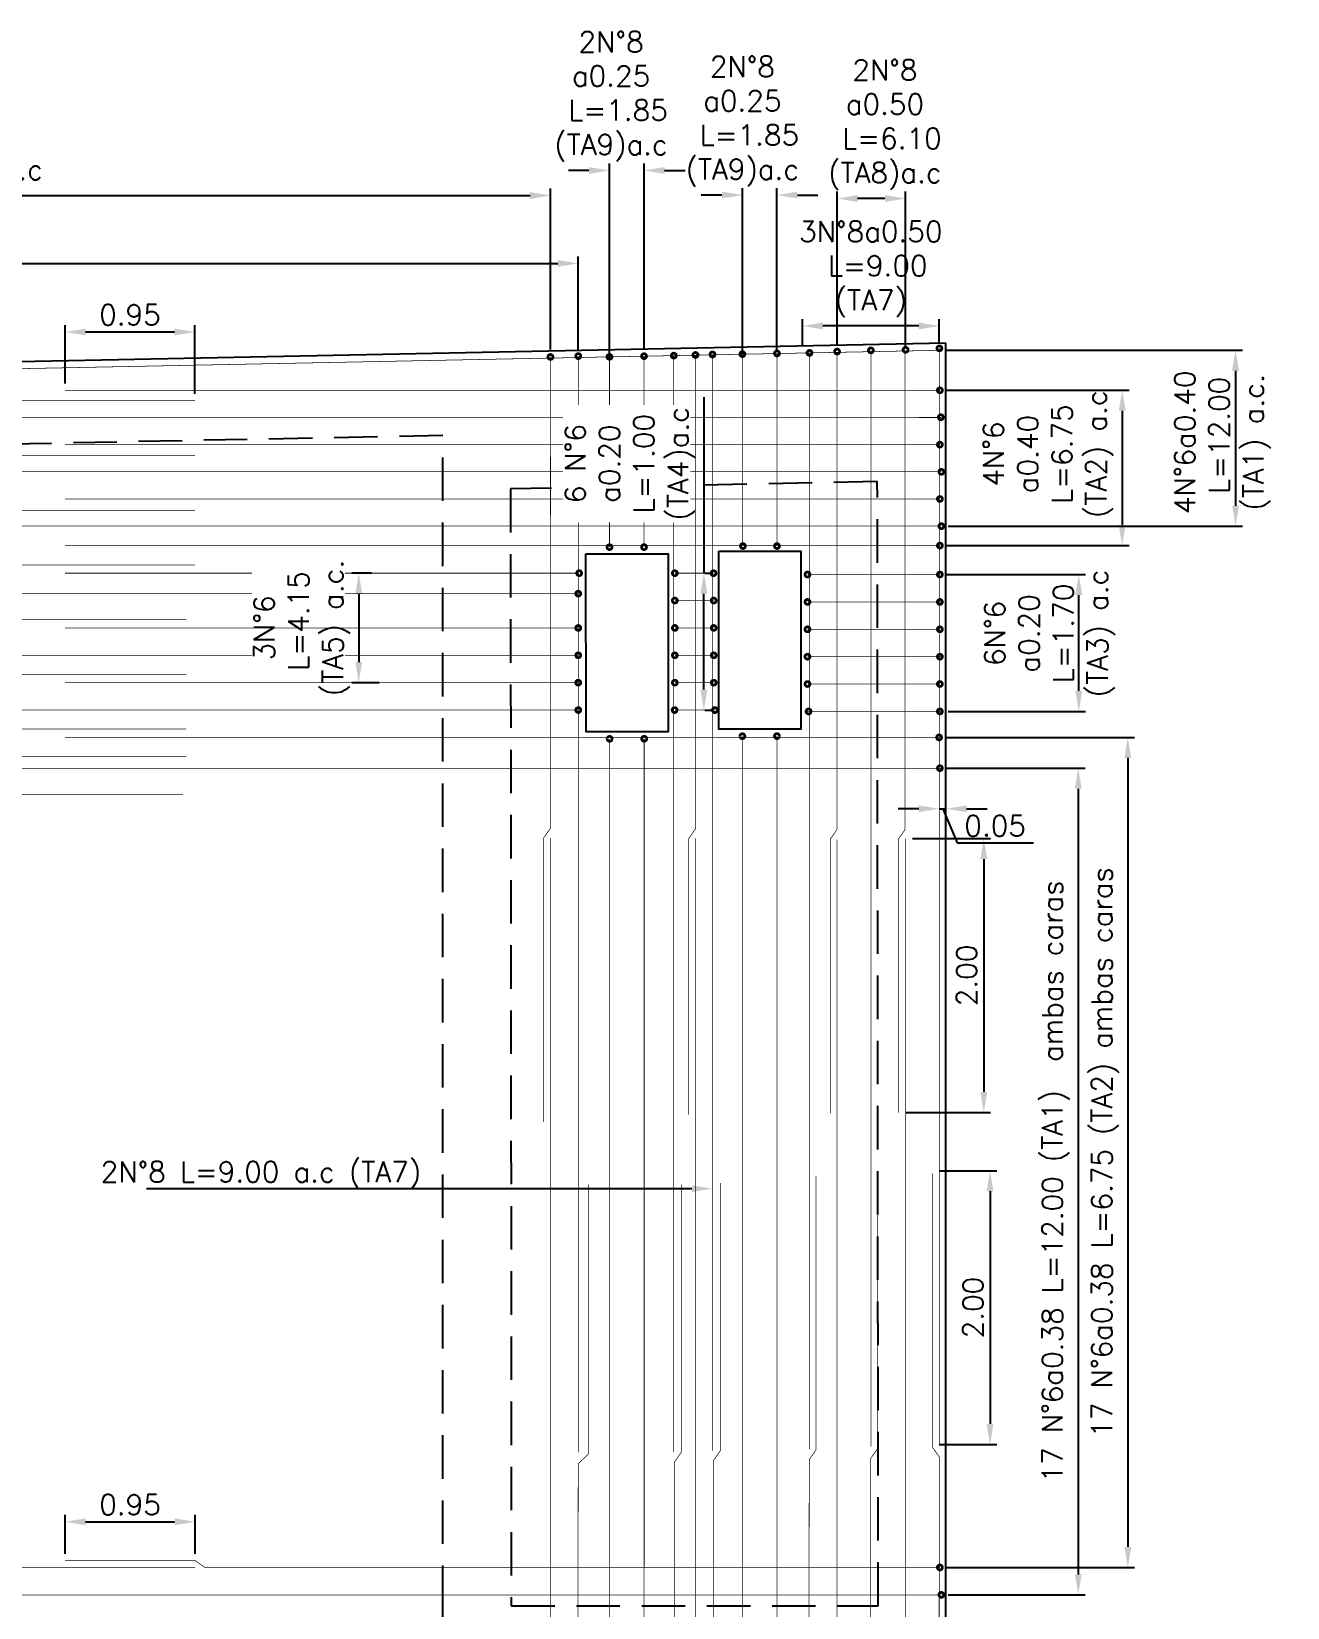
# Model space of a CAD drawing. Header units: metres. Extents: x 1080594 to 1081411, y 976871 to 977162.
# Drawn here: x 1081206.38 to 1081215.55, y 977095.89 to 977107.41 of the extents above; entities that cross this region are included whole.
import ezdxf
from ezdxf import colors
from ezdxf.entities.mleader import LeaderData, LeaderLine
from ezdxf.math import Vec2, Vec3

# ---------------------------------------------------------------- set-up
doc = ezdxf.new("R2010")
doc.units = ezdxf.units.M
doc.header["$LTSCALE"] = 25.4
doc.linetypes.add('HIDDEN', pattern=[0.375, 0.25, -0.125])
for name, color, linetype in [('CONTRAPESO', 3, 'Continuous'), ('DIMCONTRAPESO', 1, 'Continuous'), ('PROY', 9, 'HIDDEN'), ('REF', 6, 'Continuous'), ('REF V', 6, 'Continuous')]:
    doc.layers.add(name, color=color, linetype=linetype)
for name, color, linetype, lineweight in [('COTA', 1, 'Continuous', 30), ('COTACIM', 20, 'Continuous', 5), ('REF 7', 210, 'Continuous', 30)]:
    doc.layers.add(name, color=color, linetype=linetype, lineweight=lineweight)
doc.styles.add('romans', font='romans.shx')
doc.dimstyles.new('Copy 75', dxfattribs={"dimtxt": 0.15, "dimasz": 0.15, "dimexe": 0.05, "dimexo": 0.05, "dimgap": 0.05, "dimtad": 1, "dimzin": 0, "dimdsep": 46, "dimtxsty": 'romans', "dimcen": 0.002, "dimclrd": 1, "dimclre": 1, "dimclrt": 3, "dimadec": 4, "dimazin": 0, "dimtfac": 1, "dimtofl": 0, "dimtmove": 1, "dimatfit": 3, "dimfxl": 1, "dimtolj": 1, "dimtzin": 0, "dimarcsym": 1})

# ---------------------------------------------------------------- blocks, each defined once
blk = doc.blocks.new('*D663')
at = {"layer": 'COTA', "color": 1, "lineweight": -2, "transparency": 16777216}
for p, q in [((1081198.784, 977104.841), (1081198.784, 977106.258)), ((1081210.167, 977105.082), (1081210.167, 977106.258)), ((1081198.934, 977106.208), (1081210.017, 977106.208))]:
    blk.add_line(p, q, dxfattribs=at)
at = {"layer": 'COTA', "color": 1, "transparency": 16777216}
for points in [[(1081198.934, 977106.233), (1081198.934, 977106.183), (1081198.784, 977106.208)], [(1081210.017, 977106.233), (1081210.017, 977106.183), (1081210.167, 977106.208)]]:
    blk.add_solid(points, dxfattribs=at)
at = {"layer": 'Defpoints', "color": 0, "transparency": 16777216}
for p in [(1081210.167, 977106.208), (1081210.167, 977105.032), (1081198.784, 977104.791)]:
    blk.add_point(p, dxfattribs=at)
at = {"layer": 'COTA', "color": 3, "transparency": 16777216, "insert": (1081204.476, 977106.372), "char_height": 0.15, "attachment_point": 5, "style": 'romans'}
blk.add_mtext('\\A1;24 N°8 a 0.50 L=5.80-6.05 (TA8) {\\A0;a.c}', dxfattribs=at)
blk = doc.blocks.new('*D665')
at = {"layer": 'Defpoints', "color": 0, "transparency": 16777216}
for p in [(1081212.76, 977101.51), (1081212.71, 977099.509), (1081213.331, 977099.509)]:
    blk.add_point(p, dxfattribs=at)
at = {"layer": 'DIMCONTRAPESO', "color": 1, "lineweight": -2, "transparency": 16777216}
for p, q in [((1081212.81, 977101.51), (1081213.381, 977101.51)), ((1081213.331, 977101.36), (1081213.331, 977099.659)), ((1081212.76, 977099.509), (1081213.381, 977099.509))]:
    blk.add_line(p, q, dxfattribs=at)
at = {"layer": 'DIMCONTRAPESO', "color": 1, "transparency": 16777216}
for points in [[(1081213.306, 977101.36), (1081213.356, 977101.36), (1081213.331, 977101.51)], [(1081213.306, 977099.659), (1081213.356, 977099.659), (1081213.331, 977099.509)]]:
    blk.add_solid(points, dxfattribs=at)
at = {"layer": 'DIMCONTRAPESO', "color": 3, "transparency": 16777216, "insert": (1081213.206, 977100.51), "char_height": 0.15, "attachment_point": 5, "rotation": 90, "style": 'romans'}
blk.add_mtext('\\A1;2.00', dxfattribs=at)
blk = doc.blocks.new('*D667')
at = {"layer": 'Defpoints', "color": 0, "transparency": 16777216}
for p in [(1081213.006, 977101.728), (1081213.056, 977101.728), (1081213.056, 977101.728)]:
    blk.add_point(p, dxfattribs=at)
at = {"layer": 'DIMCONTRAPESO', "color": 1, "lineweight": -2, "transparency": 16777216}
for p, q in [((1081212.856, 977101.728), (1081212.706, 977101.728)), ((1081213.006, 977101.728), (1081213.056, 977101.728)), ((1081213.031, 977101.728), (1081213.136, 977101.478)), ((1081213.206, 977101.728), (1081213.356, 977101.728)), ((1081213.136, 977101.478), (1081213.693, 977101.478))]:
    blk.add_line(p, q, dxfattribs=at)
at = {"layer": 'DIMCONTRAPESO', "color": 1, "transparency": 16777216}
for points in [[(1081212.856, 977101.753), (1081212.856, 977101.703), (1081213.006, 977101.728)], [(1081213.206, 977101.753), (1081213.206, 977101.703), (1081213.056, 977101.728)]]:
    blk.add_solid(points, dxfattribs=at)
at = {"layer": 'DIMCONTRAPESO', "color": 3, "transparency": 16777216, "insert": (1081213.414, 977101.603), "char_height": 0.15, "attachment_point": 5, "style": 'romans'}
blk.add_mtext('\\A1;0.05', dxfattribs=at)
blk = doc.blocks.new('*D669')
at = {"layer": 'COTA', "color": 1, "lineweight": -2, "transparency": 16777216}
for p, q in [((1081198.532, 977104.837), (1081198.532, 977105.762)), ((1081198.682, 977105.712), (1081210.219, 977105.712)), ((1081210.369, 977105.075), (1081210.369, 977105.762))]:
    blk.add_line(p, q, dxfattribs=at)
at = {"layer": 'COTA', "color": 1, "transparency": 16777216}
for points in [[(1081198.682, 977105.737), (1081198.682, 977105.687), (1081198.532, 977105.712)], [(1081210.219, 977105.737), (1081210.219, 977105.687), (1081210.369, 977105.712)]]:
    blk.add_solid(points, dxfattribs=at)
at = {"layer": 'Defpoints', "color": 0, "transparency": 16777216}
for p in [(1081210.369, 977105.712), (1081210.369, 977105.025), (1081198.532, 977104.787)]:
    blk.add_point(p, dxfattribs=at)
at = {"layer": 'COTA', "color": 3, "transparency": 16777216, "insert": (1081204.45, 977105.876), "char_height": 0.15, "attachment_point": 5, "style": 'romans'}
blk.add_mtext('\\A1;25 N°8 a 0.50 L=9.00 (TA7) {\\A0;a.c}', dxfattribs=at)
blk = doc.blocks.new('*D672')
at = {"layer": 'COTA', "color": 1, "lineweight": -2, "transparency": 16777216}
for p, q in [((1081213.055, 977102.249), (1081214.433, 977102.249)), ((1081214.383, 977102.099), (1081214.383, 977096.335)), ((1081213.06, 977096.185), (1081214.433, 977096.185))]:
    blk.add_line(p, q, dxfattribs=at)
at = {"layer": 'COTA', "color": 1, "transparency": 16777216}
for points in [[(1081214.358, 977102.099), (1081214.408, 977102.099), (1081214.383, 977102.249)], [(1081214.358, 977096.335), (1081214.408, 977096.335), (1081214.383, 977096.185)]]:
    blk.add_solid(points, dxfattribs=at)
at = {"layer": 'Defpoints', "color": 0, "transparency": 16777216}
for p in [(1081213.005, 977102.249), (1081213.01, 977096.185), (1081214.383, 977096.185)]:
    blk.add_point(p, dxfattribs=at)
at = {"layer": 'COTA', "color": 3, "transparency": 16777216, "insert": (1081214.218, 977099.217), "char_height": 0.15, "attachment_point": 5, "rotation": 90, "style": 'romans'}
blk.add_mtext('\\A1;17 N°6a0.38 L=6.75 (TA2) ambas caras', dxfattribs=at)
blk = doc.blocks.new('*D673')
at = {"layer": 'COTA', "color": 1, "lineweight": -2, "transparency": 16777216}
for p, q in [((1081213.06, 977102.024), (1081214.071, 977102.024)), ((1081214.021, 977101.874), (1081214.021, 977096.135)), ((1081213.071, 977095.985), (1081214.071, 977095.985))]:
    blk.add_line(p, q, dxfattribs=at)
at = {"layer": 'COTA', "color": 1, "transparency": 16777216}
for points in [[(1081213.996, 977101.874), (1081214.046, 977101.874), (1081214.021, 977102.024)], [(1081213.996, 977096.135), (1081214.046, 977096.135), (1081214.021, 977095.985)]]:
    blk.add_solid(points, dxfattribs=at)
at = {"layer": 'Defpoints', "color": 0, "transparency": 16777216}
for p in [(1081213.01, 977102.024), (1081213.021, 977095.985), (1081214.021, 977095.985)]:
    blk.add_point(p, dxfattribs=at)
at = {"layer": 'COTA', "color": 3, "transparency": 16777216, "insert": (1081213.857, 977099.005), "char_height": 0.15, "attachment_point": 5, "rotation": 90, "style": 'romans'}
blk.add_mtext('\\A1;17 N°6a0.38 L=12.00 (TA1)  ambas caras', dxfattribs=at)
blk = doc.blocks.new('*D676')
at = {"layer": 'Defpoints', "color": 0, "transparency": 16777216}
for p in [(1081213.01, 977103.439), (1081214.025, 977103.439), (1081213.021, 977102.439)]:
    blk.add_point(p, dxfattribs=at)
at = {"layer": 'DIMCONTRAPESO', "color": 1, "lineweight": -2, "transparency": 16777216}
for p, q in [((1081213.06, 977103.439), (1081214.075, 977103.439)), ((1081214.025, 977102.589), (1081214.025, 977103.289)), ((1081213.071, 977102.439), (1081214.075, 977102.439))]:
    blk.add_line(p, q, dxfattribs=at)
at = {"layer": 'DIMCONTRAPESO', "color": 1, "transparency": 16777216}
for points in [[(1081214, 977103.289), (1081214.05, 977103.289), (1081214.025, 977103.439)], [(1081214, 977102.589), (1081214.05, 977102.589), (1081214.025, 977102.439)]]:
    blk.add_solid(points, dxfattribs=at)
at = {"layer": 'DIMCONTRAPESO', "color": 3, "transparency": 16777216, "insert": (1081213.812, 977103.009), "char_height": 0.15, "attachment_point": 5, "rotation": 90, "style": 'romans'}
blk.add_mtext('\\A1;6N°6\\Pa0.20\\PL=1.70\\P(TA3) a.c', dxfattribs=at)
blk = doc.blocks.new('*D679')
at = {"layer": 'COTA', "color": 1, "lineweight": -2, "transparency": 16777216}
for p, q in [((1081213.06, 977104.785), (1081214.392, 977104.785)), ((1081214.342, 977104.635), (1081214.342, 977103.801)), ((1081213.06, 977103.651), (1081214.392, 977103.651))]:
    blk.add_line(p, q, dxfattribs=at)
at = {"layer": 'COTA', "color": 1, "transparency": 16777216}
for points in [[(1081214.317, 977104.635), (1081214.367, 977104.635), (1081214.342, 977104.785)], [(1081214.317, 977103.801), (1081214.367, 977103.801), (1081214.342, 977103.651)]]:
    blk.add_solid(points, dxfattribs=at)
at = {"layer": 'Defpoints', "color": 0, "transparency": 16777216}
for p in [(1081213.01, 977104.785), (1081213.01, 977103.651), (1081214.342, 977103.651)]:
    blk.add_point(p, dxfattribs=at)
at = {"layer": 'COTA', "color": 3, "transparency": 16777216, "insert": (1081213.802, 977104.319), "char_height": 0.15, "attachment_point": 5, "rotation": 90, "style": 'romans'}
blk.add_mtext('\\A1;4N°6\\Pa0.40\\PL=6.75 \\P(TA2) a.c', dxfattribs=at)
blk = doc.blocks.new('*D680')
at = {"layer": 'COTA', "color": 1, "lineweight": -2, "transparency": 16777216}
for p, q in [((1081213.06, 977105.077), (1081215.22, 977105.077)), ((1081215.17, 977104.927), (1081215.17, 977103.942)), ((1081213.071, 977103.792), (1081215.22, 977103.792))]:
    blk.add_line(p, q, dxfattribs=at)
at = {"layer": 'COTA', "color": 1, "transparency": 16777216}
for points in [[(1081215.145, 977104.927), (1081215.195, 977104.927), (1081215.17, 977105.077)], [(1081215.145, 977103.942), (1081215.195, 977103.942), (1081215.17, 977103.792)]]:
    blk.add_solid(points, dxfattribs=at)
at = {"layer": 'Defpoints', "color": 0, "transparency": 16777216}
for p in [(1081213.01, 977105.077), (1081213.021, 977103.792), (1081215.17, 977103.792)]:
    blk.add_point(p, dxfattribs=at)
at = {"layer": 'COTA', "color": 3, "transparency": 16777216, "insert": (1081215.075, 977104.405), "char_height": 0.15, "attachment_point": 5, "rotation": 90, "style": 'romans'}
blk.add_mtext('\\A1;4N°6a0.40\\P L=12.00\\P(TA1) a.c.', dxfattribs=at)
blk = doc.blocks.new('*D628')
at = {"layer": 'Defpoints', "color": 0, "transparency": 16777216}
for p in [(1081210.85, 977106.391), (1081210.85, 977105.036), (1081210.597, 977104.979)]:
    blk.add_point(p, dxfattribs=at)
at = {"layer": 'DIMCONTRAPESO', "color": 1, "lineweight": -2, "transparency": 16777216}
for p, q in [((1081210.447, 977106.391), (1081210.297, 977106.391)), ((1081210.597, 977105.029), (1081210.597, 977106.441)), ((1081210.85, 977105.086), (1081210.85, 977106.441)), ((1081211, 977106.391), (1081211.15, 977106.391))]:
    blk.add_line(p, q, dxfattribs=at)
at = {"layer": 'DIMCONTRAPESO', "color": 1, "transparency": 16777216}
for points in [[(1081210.447, 977106.416), (1081210.447, 977106.366), (1081210.597, 977106.391)], [(1081211, 977106.416), (1081211, 977106.366), (1081210.85, 977106.391)]]:
    blk.add_solid(points, dxfattribs=at)
at = {"layer": 'DIMCONTRAPESO', "color": 3, "transparency": 16777216, "insert": (1081210.609, 977106.931), "char_height": 0.15, "attachment_point": 5, "style": 'romans'}
blk.add_mtext('\\A1;2N°8\\Pa0.25\\P L=1.85\\P(TA9){\\A0;a.c}', dxfattribs=at)
blk = doc.blocks.new('*D629')
at = {"layer": 'Defpoints', "color": 0, "transparency": 16777216}
for p in [(1081211.82, 977106.211), (1081211.568, 977104.999), (1081211.82, 977105.026)]:
    blk.add_point(p, dxfattribs=at)
at = {"layer": 'DIMCONTRAPESO', "color": 1, "lineweight": -2, "transparency": 16777216}
for p, q in [((1081211.568, 977105.049), (1081211.568, 977106.261)), ((1081211.82, 977105.076), (1081211.82, 977106.261)), ((1081211.418, 977106.211), (1081211.268, 977106.211)), ((1081211.97, 977106.211), (1081212.12, 977106.211))]:
    blk.add_line(p, q, dxfattribs=at)
at = {"layer": 'DIMCONTRAPESO', "color": 1, "transparency": 16777216}
for points in [[(1081211.418, 977106.236), (1081211.418, 977106.186), (1081211.568, 977106.211)], [(1081211.97, 977106.236), (1081211.97, 977106.186), (1081211.82, 977106.211)]]:
    blk.add_solid(points, dxfattribs=at)
at = {"layer": 'DIMCONTRAPESO', "color": 3, "transparency": 16777216, "insert": (1081211.568, 977106.75), "char_height": 0.15, "attachment_point": 5, "style": 'romans'}
blk.add_mtext('\\A1;2N°8\\Pa0.25\\P L=1.85\\P(TA9){\\A0;a.c}', dxfattribs=at)
blk = doc.blocks.new('*D634')
at = {"layer": 'Defpoints', "color": 0, "transparency": 16777216}
for p in [(1081212.259, 977106.186), (1081212.259, 977105.06), (1081212.759, 977105.04)]:
    blk.add_point(p, dxfattribs=at)
at = {"layer": 'DIMCONTRAPESO', "color": 1, "lineweight": -2, "transparency": 16777216}
for p, q in [((1081212.259, 977105.11), (1081212.259, 977106.236)), ((1081212.609, 977106.186), (1081212.409, 977106.186)), ((1081212.759, 977105.09), (1081212.759, 977106.236))]:
    blk.add_line(p, q, dxfattribs=at)
at = {"layer": 'DIMCONTRAPESO', "color": 1, "transparency": 16777216}
for points in [[(1081212.409, 977106.211), (1081212.409, 977106.161), (1081212.259, 977106.186)], [(1081212.609, 977106.211), (1081212.609, 977106.161), (1081212.759, 977106.186)]]:
    blk.add_solid(points, dxfattribs=at)
at = {"layer": 'DIMCONTRAPESO', "color": 3, "transparency": 16777216, "insert": (1081212.609, 977106.725), "char_height": 0.15, "attachment_point": 5, "style": 'romans'}
blk.add_mtext('\\A1;2N°8\\Pa0.50\\P L=6.10\\P(TA8){\\A0;a.c}', dxfattribs=at)
blk = doc.blocks.new('*D635')
at = {"layer": 'Defpoints', "color": 0, "transparency": 16777216}
for p in [(1081212.006, 977105.255), (1081212.006, 977105.06), (1081213.006, 977105.087)]:
    blk.add_point(p, dxfattribs=at)
at = {"layer": 'DIMCONTRAPESO', "color": 1, "lineweight": -2, "transparency": 16777216}
for p, q in [((1081212.006, 977105.11), (1081212.006, 977105.305)), ((1081212.856, 977105.255), (1081212.156, 977105.255)), ((1081213.006, 977105.137), (1081213.006, 977105.305))]:
    blk.add_line(p, q, dxfattribs=at)
at = {"layer": 'DIMCONTRAPESO', "color": 1, "transparency": 16777216}
for points in [[(1081212.156, 977105.28), (1081212.156, 977105.23), (1081212.006, 977105.255)], [(1081212.856, 977105.28), (1081212.856, 977105.23), (1081213.006, 977105.255)]]:
    blk.add_solid(points, dxfattribs=at)
at = {"layer": 'DIMCONTRAPESO', "color": 3, "transparency": 16777216, "insert": (1081212.506, 977105.67), "char_height": 0.15, "attachment_point": 5, "style": 'romans'}
blk.add_mtext('\\A1;3N°8a0.50\\P L=9.00\\P(TA7)', dxfattribs=at)
blk = doc.blocks.new('r1')
at = {"layer": 'REF', "ltscale": 0.1, "const_width": 0.02}
blk.add_lwpolyline([(1080888.258, 977103.75, -1), (1080888.222, 977103.75, -1)], format="xyb", close=True, dxfattribs=at)
at = {"layer": 'REF', "ltscale": 0.1, "const_width": 0.005}
blk.add_lwpolyline([(1080888.24, 977103.75), (1080888.24, 977095.741), (1080888.24, 977095.741)], dxfattribs=at)
blk = doc.blocks.new('*D691')
at = {"layer": 'COTA', "color": 1, "lineweight": -2, "transparency": 16777216}
for p, q in [((1081213.006, 977099.084), (1081213.427, 977099.084)), ((1081213.377, 977098.934), (1081213.377, 977097.234)), ((1081213.006, 977097.084), (1081213.427, 977097.084))]:
    blk.add_line(p, q, dxfattribs=at)
at = {"layer": 'COTA', "color": 1, "transparency": 16777216}
for points in [[(1081213.352, 977098.934), (1081213.402, 977098.934), (1081213.377, 977099.084)], [(1081213.352, 977097.234), (1081213.402, 977097.234), (1081213.377, 977097.084)]]:
    blk.add_solid(points, dxfattribs=at)
at = {"layer": 'Defpoints', "color": 0, "transparency": 16777216}
for p in [(1081212.956, 977099.084), (1081212.956, 977097.084), (1081213.377, 977097.084)]:
    blk.add_point(p, dxfattribs=at)
at = {"layer": 'COTA', "color": 3, "transparency": 16777216, "insert": (1081213.252, 977098.084), "char_height": 0.15, "attachment_point": 5, "rotation": 90, "style": 'romans'}
blk.add_mtext('\\A1;2.00', dxfattribs=at)
blk = doc.blocks.new('*D621')
at = {"layer": 'Defpoints', "color": 0, "transparency": 16777216}
for p in [(1081208.91, 977103.449), (1081208.766, 977102.649), (1081208.964, 977102.649)]:
    blk.add_point(p, dxfattribs=at)
at = {"layer": 'DIMCONTRAPESO', "color": 1, "lineweight": -2, "transparency": 16777216}
for p, q in [((1081208.86, 977103.449), (1081208.716, 977103.449)), ((1081208.766, 977103.299), (1081208.766, 977102.799)), ((1081208.914, 977102.649), (1081208.716, 977102.649))]:
    blk.add_line(p, q, dxfattribs=at)
at = {"layer": 'DIMCONTRAPESO', "color": 3, "transparency": 16777216, "insert": (1081208.351, 977103.049), "char_height": 0.15, "attachment_point": 5, "rotation": 90, "style": 'romans', "bg_fill": 3, "box_fill_scale": 1.1, "bg_fill_color": 256, "bg_fill_true_color": 13158600, "bg_fill_transparency": 0}
blk.add_mtext('\\A1;3N°6\\P L=4.15\\P(TA5) a.c.', dxfattribs=at)
at = {"layer": 'DIMCONTRAPESO', "color": 1, "transparency": 16777216}
for points in [[(1081208.741, 977103.299), (1081208.791, 977103.299), (1081208.766, 977103.449)], [(1081208.741, 977102.799), (1081208.791, 977102.799), (1081208.766, 977102.649)]]:
    blk.add_solid(points, dxfattribs=at)
blk = doc.blocks.new('*D693')
at = {"layer": 'COTA', "color": 1, "lineweight": -2, "transparency": 16777216}
for p, q in [((1081206.621, 977096.285), (1081206.621, 977096.569)), ((1081206.771, 977096.519), (1081207.421, 977096.519)), ((1081207.571, 977096.285), (1081207.571, 977096.569))]:
    blk.add_line(p, q, dxfattribs=at)
at = {"layer": 'COTA', "color": 1, "transparency": 16777216}
for points in [[(1081206.771, 977096.544), (1081206.771, 977096.494), (1081206.621, 977096.519)], [(1081207.421, 977096.544), (1081207.421, 977096.494), (1081207.571, 977096.519)]]:
    blk.add_solid(points, dxfattribs=at)
at = {"layer": 'Defpoints', "color": 0, "transparency": 16777216}
for p in [(1081207.571, 977096.519), (1081206.621, 977096.235), (1081207.571, 977096.235)]:
    blk.add_point(p, dxfattribs=at)
at = {"layer": 'COTA', "color": 3, "transparency": 16777216, "insert": (1081207.096, 977096.644), "char_height": 0.15, "attachment_point": 5, "style": 'romans'}
blk.add_mtext('\\A1;0.95', dxfattribs=at)
blk = doc.blocks.new('*D607')
at = {"layer": 'Defpoints', "color": 0, "transparency": 16777216}
for p in [(1081211.243, 977103.449), (1081211.287, 977103.449), (1081211.243, 977102.449)]:
    blk.add_point(p, dxfattribs=at)
at = {"layer": 'DIMCONTRAPESO', "color": 1, "lineweight": -2, "transparency": 16777216}
for p, q in [((1081211.287, 977104.735), (1081211.287, 977103.449)), ((1081211.293, 977103.449), (1081211.337, 977103.449)), ((1081211.287, 977102.599), (1081211.287, 977103.299)), ((1081211.293, 977102.449), (1081211.337, 977102.449))]:
    blk.add_line(p, q, dxfattribs=at)
at = {"layer": 'DIMCONTRAPESO', "color": 1, "transparency": 16777216}
for points in [[(1081211.262, 977103.299), (1081211.312, 977103.299), (1081211.287, 977103.449)], [(1081211.262, 977102.599), (1081211.312, 977102.599), (1081211.287, 977102.449)]]:
    blk.add_solid(points, dxfattribs=at)
at = {"layer": 'DIMCONTRAPESO', "color": 3, "transparency": 16777216, "insert": (1081210.748, 977104.249), "char_height": 0.15, "attachment_point": 5, "rotation": 90, "style": 'romans', "bg_fill": 3, "box_fill_scale": 1.1, "bg_fill_color": 256, "bg_fill_true_color": 13158600, "bg_fill_transparency": 0}
blk.add_mtext('\\A1;6 N°6\\Pa0.20\\PL=1.00\\P(TA4)a.c', dxfattribs=at)
blk = doc.blocks.new('*D683')
at = {"layer": 'COTA', "color": 1, "lineweight": -2, "transparency": 16777216}
for p, q in [((1081206.621, 977104.835), (1081206.621, 977105.261)), ((1081207.57, 977104.759), (1081207.57, 977105.261)), ((1081206.771, 977105.211), (1081207.42, 977105.211))]:
    blk.add_line(p, q, dxfattribs=at)
at = {"layer": 'COTA', "color": 1, "transparency": 16777216}
for points in [[(1081206.771, 977105.236), (1081206.771, 977105.186), (1081206.621, 977105.211)], [(1081207.42, 977105.236), (1081207.42, 977105.186), (1081207.57, 977105.211)]]:
    blk.add_solid(points, dxfattribs=at)
at = {"layer": 'Defpoints', "color": 0, "transparency": 16777216}
for p in [(1081207.57, 977105.211), (1081206.621, 977104.785), (1081207.57, 977104.709)]:
    blk.add_point(p, dxfattribs=at)
at = {"layer": 'COTA', "color": 3, "transparency": 16777216, "insert": (1081207.095, 977105.336), "char_height": 0.15, "attachment_point": 5, "style": 'romans'}
blk.add_mtext('\\A1;0.95', dxfattribs=at)

msp = doc.modelspace()

# ---------------------------------------------------------------- linework, layer by layer
at = {"layer": 'CONTRAPESO'}
for points in [[(1081213.053286, 977105.128104), (1081195.880155, 977104.784641), (1081195.880155, 977095.9053), (1081195.880155, 977095.9053), (1081195.880155, 977092.9053), (1081213.053286, 977092.904707), (1081213.053286, 977095.904707), (1081213.053286, 977095.904707)], [(1081211.395253, 977103.608774), (1081211.995048, 977103.608774), (1081211.995359, 977102.30854), (1081211.395349, 977102.308535)], [(1081210.425567, 977103.58938), (1081211.025578, 977103.589385), (1081211.025578, 977102.289144), (1081210.425783, 977102.289144)]]:
    msp.add_lwpolyline(points, close=True, dxfattribs=at)
at = {"layer": 'PROY', "color": 252, "ltscale": 0.05}
for points in [[(1081209.380102, 977095.881036), (1081209.38004, 977104.454519), (1081199.558686, 977104.258092), (1081199.560195, 977093.881036), (1081209.380142, 977093.881036), (1081209.380102, 977095.881036)], [(1081212.560102, 977095.9053), (1081212.553542, 977104.117909), (1081209.874561, 977104.064329), (1081209.880155, 977095.9053), (1081212.560102, 977095.9053), (1081212.560102, 977095.9053)]]:
    msp.add_lwpolyline(points, dxfattribs=at)
at = {"layer": 'REF', "ltscale": 0.1, "const_width": 0.02}
for points in [[(1081212.777978, 977105.0805, -1), (1081212.741978, 977105.0805, -1)], [(1081210.184209, 977105.028667, -1), (1081210.148209, 977105.028667, -1)], [(1081210.615358, 977105.029021, -1), (1081210.579358, 977105.029021, -1)], [(1081210.867706, 977105.034068, -1), (1081210.831706, 977105.034068, -1)], [(1081211.243304, 977105.042936, -1), (1081211.207304, 977105.042936, -1)], [(1081211.585998, 977105.049021, -1), (1081211.549998, 977105.049021, -1)], [(1081211.838345, 977105.054068, -1), (1081211.802345, 977105.054068, -1)], [(1081212.277978, 977105.067921, -1), (1081212.241978, 977105.067921, -1)], [(1081212.992313, 977104.784812, 1), (1081213.028313, 977104.784812, 1)], [(1081213.03556, 977104.588062, -1), (1081212.99956, 977104.588062, -1)], [(1081212.992248, 977104.387911, 1), (1081213.028248, 977104.38791, 1)], [(1081213.002912, 977104.189363, 1), (1081213.038912, 977104.189363, 1)], [(1081212.992342, 977103.991054, 1), (1081213.028342, 977103.991054, 1)], [(1081213.002911, 977103.792462, 1), (1081213.038911, 977103.792462, 1)], [(1081210.579358, 977103.639382, 1), (1081210.615358, 977103.639382, 1)], [(1081210.831706, 977103.639384, 1), (1081210.867706, 977103.639384, 1)], [(1081211.553882, 977103.646958, 1), (1081211.589882, 977103.646957, 1)], [(1081211.802453, 977103.646957, 1), (1081211.838453, 977103.646957, 1)], [(1081212.992342, 977103.650526, 1), (1081213.028342, 977103.650526, 1)], [(1081210.35758, 977103.448953, 1), (1081210.39358, 977103.448953, 1)], [(1081211.056629, 977103.448953, 1), (1081211.092629, 977103.448953, 1)], [(1081211.339237, 977103.448953, 1), (1081211.375237, 977103.448953, 1)], [(1081212.0253, 977103.438935, 1), (1081212.0613, 977103.438934, 1)], [(1081212.992313, 977103.438948, 1), (1081213.028313, 977103.438948, 1)], [(1081210.351131, 977103.299554, 1), (1081210.387131, 977103.299553, 1)], [(1081211.056629, 977103.248835, 1), (1081211.092629, 977103.248834, 1)], [(1081211.340542, 977103.248835, 1), (1081211.376542, 977103.248834, 1)], [(1081212.0253, 977103.238816, 1), (1081212.0613, 977103.238815, 1)], [(1081212.992306, 977103.238795, 1), (1081213.028306, 977103.238795, 1)], [(1081210.351131, 977103.048953, 1), (1081210.387131, 977103.048953, 1)], [(1081211.056629, 977103.048953, 1), (1081211.092629, 977103.048953, 1)], [(1081211.340542, 977103.048953, 1), (1081211.376542, 977103.048953, 1)], [(1081212.0253, 977103.038935, 1), (1081212.0613, 977103.038934, 1)], [(1081212.992342, 977103.038948, 1), (1081213.028342, 977103.038948, 1)], [(1081210.351131, 977102.848889, 1), (1081210.387131, 977102.848889, 1)], [(1081211.056629, 977102.848835, 1), (1081211.092629, 977102.848834, 1)], [(1081211.340542, 977102.848835, 1), (1081211.376542, 977102.848834, 1)], [(1081212.0253, 977102.838816, 1), (1081212.0613, 977102.838815, 1)], [(1081212.992342, 977102.838795, 1), (1081213.028342, 977102.838795, 1)], [(1081210.351098, 977102.648954, 1), (1081210.387098, 977102.648953, 1)], [(1081211.056629, 977102.648953, 1), (1081211.092629, 977102.648953, 1)], [(1081211.340542, 977102.648953, 1), (1081211.376542, 977102.648953, 1)], [(1081212.0253, 977102.638935, 1), (1081212.0613, 977102.638934, 1)], [(1081212.992342, 977102.638948, 1), (1081213.028342, 977102.638948, 1)], [(1081210.351131, 977102.448889, 1), (1081210.387131, 977102.448889, 1)], [(1081211.054946, 977102.448834, 1), (1081211.090946, 977102.448834, 1)], [(1081211.348734, 977102.448834, 1), (1081211.384734, 977102.448834, 1)], [(1081212.033492, 977102.438816, 1), (1081212.069492, 977102.438815, 1)], [(1081212.99229, 977102.438795, 1), (1081213.02829, 977102.438795, 1)], [(1081210.580328, 977102.238619, 1), (1081210.616328, 977102.238618, 1)], [(1081210.832666, 977102.239145, 1), (1081210.868666, 977102.239144, 1)], [(1081211.549998, 977102.258012, 1), (1081211.585998, 977102.258011, 1)], [(1081211.802335, 977102.258538, 1), (1081211.838335, 977102.258537, 1)], [(1081212.986793, 977102.248953, 1), (1081213.022793, 977102.248953, 1)], [(1081212.992342, 977102.024159, 1), (1081213.028342, 977102.024159, 1)], [(1081213.028219, 977096.185269, -1), (1081212.992219, 977096.185269, -1)], [(1081213.002818, 977095.985118, 1), (1081213.038818, 977095.985117, 1)]]:
    msp.add_lwpolyline(points, format="xyb", close=True, dxfattribs=at)
at = {"layer": 'REF', "ltscale": 0.1, "const_width": 0.005}
for points in [[(1081213.010342, 977105.077154), (1081201.362549, 977104.844289)], [(1081210.419131, 977105.07542), (1081210.419131, 977105.076992)], [(1081210.597358, 977103.639382), (1081210.597358, 977105.030569)], [(1081210.849706, 977105.035616), (1081210.849706, 977103.639384)], [(1081211.567998, 977103.661619), (1081211.567998, 977105.050569)], [(1081211.820345, 977105.055616), (1081211.820345, 977103.661619)], [(1081206.620768, 977104.784828), (1081207.571426, 977104.784828), (1081207.642319, 977104.784826), (1081213.010225, 977104.784812)], [(1081213.02082, 977104.586264), (1081201.370257, 977104.586492)], [(1081206.620767, 977104.387927), (1081207.571425, 977104.387927), (1081207.642318, 977104.387925), (1081213.010224, 977104.387911)], [(1081213.020819, 977104.189363), (1081201.370255, 977104.189591)], [(1081206.620766, 977103.991026), (1081207.571424, 977103.991026), (1081207.642317, 977103.991024), (1081213.010223, 977103.99101)], [(1081213.020818, 977103.792462), (1081201.370254, 977103.79269)], [(1081206.620762, 977103.650542), (1081207.57142, 977103.650542), (1081207.642313, 977103.65054), (1081213.010219, 977103.650526)], [(1081206.620762, 977103.448962), (1081207.57142, 977103.448962), (1081207.642313, 977103.44896), (1081210.37558, 977103.448953)], [(1081211.074629, 977103.448953), (1081211.357273, 977103.448952)], [(1081212.044584, 977103.43895), (1081213.010219, 977103.438948)], [(1081210.369131, 977103.299022), (1081201.426104, 977103.299022)], [(1081211.358554, 977103.248827), (1081211.074629, 977103.248834)], [(1081213.020811, 977103.238795), (1081212.044632, 977103.238815)], [(1081207.507602, 977103.109882), (1081198.532057, 977103.109882)], [(1081211.074629, 977103.048953), (1081211.358542, 977103.048953)], [(1081212.04468, 977103.03895), (1081213.010219, 977103.038948)], [(1081210.368941, 977102.848889), (1081201.426104, 977102.849022)], [(1081211.357273, 977102.848834), (1081211.074629, 977102.848834)], [(1081213.02081, 977102.838795), (1081212.044728, 977102.838815)], [(1081207.507602, 977102.710207), (1081198.50809, 977102.71034)], [(1081211.074629, 977102.648953), (1081211.358544, 977102.648952)], [(1081212.044776, 977102.63895), (1081213.010211, 977102.638948)], [(1081210.368941, 977102.448889), (1081201.426104, 977102.449022)], [(1081211.366746, 977102.448827), (1081211.074629, 977102.448834)], [(1081213.020809, 977102.438795), (1081212.044824, 977102.438815)], [(1081207.507602, 977102.309882), (1081198.528888, 977102.310015)], [(1081206.620762, 977102.248962), (1081207.57142, 977102.248962), (1081207.642313, 977102.248961), (1081213.006469, 977102.248953)], [(1081207.507602, 977102.109882), (1081198.531842, 977102.109882)], [(1081201.388795, 977102.023886), (1081202.339452, 977102.023886), (1081202.410345, 977102.024166), (1081213.01915, 977102.024159)], [(1081207.482928, 977101.832449), (1081206.645885, 977101.832465), (1081206.574992, 977101.832569), (1081195.93004, 977101.83266)], [(1081206.620763, 977096.235191), (1081207.57142, 977096.235191), (1081207.642313, 977096.185284), (1081213.010219, 977096.18527)], [(1081195.919441, 977096.185284), (1081207.570005, 977096.185284)], [(1081213.020818, 977095.985118), (1081201.370254, 977095.985345)]]:
    msp.add_lwpolyline(points, dxfattribs=at)
at = {"layer": 'REF 7', "ltscale": 0.1, "const_width": 0.005}
for points in [[(1081195.919441, 977104.708962), (1081207.570005, 977104.708962)], [(1081195.919441, 977104.308962), (1081207.570005, 977104.308962)], [(1081195.919441, 977103.908962), (1081207.570005, 977103.908962)], [(1081195.919441, 977103.508962), (1081207.570005, 977103.508962)]]:
    msp.add_lwpolyline(points, dxfattribs=at)
at = {"layer": 'REF V', "ltscale": 0.1, "const_width": 0.005}
for points in [[(1081210.117358, 977099.440503), (1081210.117358, 977101.516374), (1081210.167265, 977101.587267), (1081210.166209, 977105.030215)], [(1081211.175397, 977099.493754), (1081211.175397, 977101.509439), (1081211.225304, 977101.580332), (1081211.225304, 977105.042936)], [(1081212.210071, 977099.503354), (1081212.210071, 977101.505941), (1081212.259978, 977101.576834), (1081212.259978, 977105.049921)], [(1081212.706757, 977099.50853), (1081212.706757, 977101.50547), (1081212.756663, 977101.576363), (1081212.756663, 977105.062808)], [(1081210.597254, 977092.958511), (1081210.598328, 977102.238618), (1081210.598328, 977102.238618)], [(1081210.850666, 977102.239144), (1081210.850468, 977092.958511), (1081210.850468, 977092.958511)], [(1081211.566924, 977092.956506), (1081211.567998, 977102.258012), (1081211.567998, 977102.258012)], [(1081211.820335, 977102.258538), (1081211.820138, 977093.224517), (1081211.820138, 977093.224517)], [(1081211.820335, 977102.258538), (1081211.820138, 977092.956506), (1081211.820138, 977092.956506)], [(1081210.167261, 977092.962699), (1081210.167184, 977101.513707), (1081210.167184, 977101.513707)], [(1081211.224146, 977092.96116), (1081211.224069, 977101.510831), (1081211.224069, 977101.510831)], [(1081212.259874, 977092.950631), (1081212.259794, 977101.501492), (1081212.259794, 977101.501492)], [(1081212.759874, 977092.960631), (1081212.759795, 977101.510454), (1081212.759795, 977101.510454)], [(1081212.105903, 977099.043962), (1081212.105903, 977097.043962), (1081212.055996, 977096.973069), (1081212.05303, 977092.980208)], [(1081212.555805, 977099.053874), (1081212.555805, 977097.053874), (1081212.505898, 977096.982981), (1081212.502923, 977092.978605)], [(1081212.955903, 977099.063962), (1081212.955903, 977097.063962), (1081213.005996, 977096.993069), (1081213.003017, 977092.966772)], [(1081210.443077, 977098.985324), (1081210.443077, 977097.013738), (1081210.368758, 977096.942846), (1081210.365841, 977092.98038)], [(1081211.124163, 977098.985324), (1081211.124163, 977097.029748), (1081211.074257, 977096.958855), (1081211.07134, 977092.980075)], [(1081211.406807, 977098.993423), (1081211.406807, 977097.037847), (1081211.3569, 977096.966954), (1081211.353977, 977092.979812)]]:
    msp.add_lwpolyline(points, dxfattribs=at)

# ---------------------------------------------------------------- block references
at = {"layer": 'REF V', "color": 2}
for p in [(324.266657, 1.326467), (324.766755, 1.341183), (322.129417, 1.284687), (322.827122, 1.288287), (323.109766, 1.296386), (323.818454, 1.308106)]:
    msp.add_blockref('r1', p, dxfattribs=at)

# ---------------------------------------------------------------- dimensions: what is measured, and where the dimension line sits
at = {"layer": 'COTA'}
for base, p1, p2, text, picture, middle in [((1081210.167265, 977106.207696), (1081198.783958, 977104.790694), (1081210.167265, 977105.031784), '24 N°8 a 0.50 L=5.80-6.05 (TA8) {\\A0;a.c}', '*D663', (1081204.475611, 977106.371981)), ((1081210.369131, 977105.711854), (1081198.531842, 977104.7872), (1081210.369131, 977105.02542), '25 N°8 a 0.50 L=9.00 (TA7) {\\A0;a.c}', '*D669', (1081204.450487, 977105.87614))]:
    dim = msp.add_linear_dim(base=base, p1=p1, p2=p2, text=text, dimstyle='Copy 75', dxfattribs=at)
    dim.commit()
    dim.dimension.update_dxf_attribs({"geometry": picture, "text_midpoint": middle})
at = {"layer": 'COTA', "color": 2}
for base, p1, p2, picture, middle in [((1081207.570005, 977105.211492), (1081206.620768, 977104.784828), (1081207.570005, 977104.708962), '*D683', (1081207.095387, 977105.336492)), ((1081207.57142, 977096.519148), (1081206.620763, 977096.235191), (1081207.57142, 977096.235191), '*D693', (1081207.096091, 977096.644148))]:
    dim = msp.add_linear_dim(base=base, p1=p1, p2=p2, dimstyle='Copy 75', dxfattribs=at)
    dim.commit()
    dim.dimension.update_dxf_attribs({"geometry": picture, "text_midpoint": middle})
at = {"layer": 'COTA'}
for base, p1, p2, text, picture, middle in [((1081215.170297, 977103.792462), (1081213.010342, 977105.077154), (1081213.020818, 977103.792462), '4N°6a0.40\\P L=12.00\\P(TA1) a.c.', '*D680', (1081215.489158, 977104.404985)), ((1081214.341544, 977103.650526), (1081213.010219, 977104.784812), (1081213.010342, 977103.650526), '4N°6\\Pa0.40\\PL=6.75 \\P(TA2) a.c', '*D679', (1081214.341544, 977104.318546))]:
    dim = msp.add_linear_dim(base=base, p1=p1, p2=p2, angle=90, text=text, dimstyle='Copy 75', dxfattribs=at)
    dim.commit()
    dim.dimension.update_dxf_attribs({"geometry": picture, "text_midpoint": middle, "dimtype": 160})
for base, p1, p2, text, picture, middle in [((1081214.382575, 977096.185269), (1081213.004793, 977102.248953), (1081213.010219, 977096.185269), '17 N°6a0.38 L=6.75 (TA2) ambas caras', '*D672', (1081214.21829, 977099.217111)), ((1081214.020842, 977095.985118), (1081213.010248, 977102.024159), (1081213.020818, 977095.985118), '17 N°6a0.38 L=12.00 (TA1)  ambas caras', '*D673', (1081213.856556, 977099.004638))]:
    dim = msp.add_linear_dim(base=base, p1=p1, p2=p2, angle=90, text=text, dimstyle='Copy 75', dxfattribs=at)
    dim.commit()
    dim.dimension.update_dxf_attribs({"geometry": picture, "text_midpoint": middle})
at = {"layer": 'COTA', "color": 2}
dim = msp.add_linear_dim(base=(1081213.377098, 977097.08405), p1=(1081212.9561, 977099.08405), p2=(1081212.9561, 977097.08405), angle=90, dimstyle='Copy 75', dxfattribs=at)
dim.commit()
dim.dimension.update_dxf_attribs({"geometry": '*D691', "text_midpoint": (1081213.252098, 977098.08405)})
at = {"layer": 'DIMCONTRAPESO', "color": 2}
for base, p1, p2, picture, middle in [((1081210.849706, 977106.391262), (1081210.597358, 977104.978873), (1081210.849706, 977105.035616), '*D628', (1081210.609382, 977106.391262)), ((1081211.820345, 977106.210595), (1081211.567998, 977104.998873), (1081211.820345, 977105.025626), '*D629', (1081211.567998, 977106.210595))]:
    dim = msp.add_linear_dim(base=base, p1=p1, p2=p2, text='2N°8\\Pa0.25\\P L=1.85\\P(TA9){\\A0;a.c}', dimstyle='Copy 75', dxfattribs=at)
    dim.commit()
    dim.dimension.update_dxf_attribs({"geometry": picture, "text_midpoint": middle, "dimtype": 160})
for base, p1, p2, angle, text, picture, middle in [((1081212.258817, 977106.18576), (1081212.758817, 977105.040269), (1081212.258817, 977105.060259), 180, '2N°8\\Pa0.50\\P L=6.10\\P(TA8){\\A0;a.c}', '*D634', (1081212.608817, 977106.18576)), ((1081212.006469, 977105.255225), (1081213.006469, 977105.087012), (1081212.006469, 977105.060259), 180, '3N°8a0.50\\P L=9.00\\P(TA7)', '*D635', (1081212.506469, 977105.255225)), ((1081214.024895, 977103.438948), (1081213.020809, 977102.438795), (1081213.010219, 977103.438948), 90, '6N°6\\Pa0.20\\PL=1.70\\P(TA3) a.c', '*D676', (1081214.351414, 977103.008719))]:
    dim = msp.add_linear_dim(base=base, p1=p1, p2=p2, angle=angle, text=text, dimstyle='Copy 75', dxfattribs=at)
    dim.commit()
    dim.dimension.update_dxf_attribs({"geometry": picture, "text_midpoint": middle, "dimtype": 160})
dim = msp.add_linear_dim(base=(1081213.055777, 977101.728109), p1=(1081213.005777, 977101.728109), p2=(1081213.055777, 977101.728109), dimstyle='Copy 75', dxfattribs=at)
dim.commit()
dim.dimension.update_dxf_attribs({"geometry": '*D667', "text_midpoint": (1081213.185777, 977101.478214), "dimtype": 160})
dim = msp.add_linear_dim(base=(1081213.330579, 977099.508561), p1=(1081212.759795, 977101.510454), p2=(1081212.710075, 977099.508561), angle=90, dimstyle='Copy 75', dxfattribs=at)
dim.commit()
dim.dimension.update_dxf_attribs({"geometry": '*D665', "text_midpoint": (1081213.205579, 977100.509508)})

# ---------------------------------------------------------------- leaders
at = {"layer": 'COTACIM'}
ml = msp.add_multileader_mtext('Standard', dxfattribs=at)
ml.set_content('2N°8 L=9.00 a.c ({\\A1;TA7})', color=3, style='romans')
ml.set_leader_properties(color=256)
ml.build(insert=Vec2(0, 0))
ml.multileader.update_dxf_attribs({"text_left_attachment_type": 6, "text_right_attachment_type": 6, "dogleg_length": 0, "arrow_head_size": 0.15})
ctx = ml.context
ctx.base_point, ctx.char_height, ctx.arrow_head_size, ctx.landing_gap_size, ctx.plane_origin = Vec3(1081206.585675, 977098.950621), 0.15, 0.15, 0, Vec3(1081208.521852, 977097.723052)
ctx.left_attachment, ctx.right_attachment, ctx.text_align_type = 6, 6, 2
notes = []
notes.append((ctx, [(1, (1, 1, 0), (1081209.221389, 977098.950621), (-1, 0), 0, [(1, [(1081211.349479, 977098.952564), (1081211.066836, 977098.952306)], 0, [])])]))
ctx.mtext.insert, ctx.mtext.width, ctx.mtext.alignment, ctx.mtext.flow_direction = Vec3(1081209.221389, 977099.150621), 2.80073179, 3, 5
for ctx, leaders in notes:
    for number, flags, end, landing, length, lines in leaders:
        leader = LeaderData()
        leader.index, (leader.has_last_leader_line, leader.has_dogleg_vector, leader.attachment_direction) = number, flags
        leader.last_leader_point, leader.dogleg_vector, leader.dogleg_length = Vec3(end), Vec3(landing), length
        for number, points, colour, breaks in lines:
            line = LeaderLine()
            line.index, line.vertices, line.color, line.breaks = number, Vec3.list(points), colors.encode_raw_color(colour), breaks
            leader.lines.append(line)
        ctx.leaders.append(leader)

# ---------------------------------------------------------------- next in the draw order: dimensions: what is measured, and where the dimension line sits
at = {"layer": 'DIMCONTRAPESO', "color": 2}
dim = msp.add_linear_dim(base=(1081208.765644, 977102.648957), p1=(1081208.909917, 977103.448957), p2=(1081208.963982, 977102.648957), angle=90, text='3N°6\\P L=4.15\\P(TA5) a.c.', dimstyle='Copy 75', override={"dimtfill": 1}, dxfattribs=at)
dim.commit()
dim.dimension.update_dxf_attribs({"geometry": '*D621', "text_midpoint": (1081208.765643, 977103.048955), "dimtype": 160})

# ---------------------------------------------------------------- next in the draw order: linework, layer by layer
at = {"layer": 'REF', "ltscale": 0.1, "const_width": 0.005}
for points in [[(1081206.620762, 977103.048962), (1081207.57142, 977103.048962), (1081207.642313, 977103.04896), (1081210.368906, 977103.048953)], [(1081206.620762, 977102.648962), (1081207.57142, 977102.648962), (1081207.642313, 977102.648961), (1081210.368906, 977102.648953)]]:
    msp.add_lwpolyline(points, dxfattribs=at)

# ---------------------------------------------------------------- next in the draw order: dimensions: what is measured, and where the dimension line sits
at = {"layer": 'DIMCONTRAPESO', "color": 2}
dim = msp.add_linear_dim(base=(1081211.287482, 977103.448952), p1=(1081211.242736, 977102.449075), p2=(1081211.242699, 977103.448952), angle=90, text='6 N°6\\Pa0.20\\PL=1.00\\P(TA4)a.c', dimstyle='Copy 75', override={"dimtfill": 1}, dxfattribs=at)
dim.commit()
dim.dimension.update_dxf_attribs({"geometry": '*D607', "text_midpoint": (1081211.329318, 977104.248952), "dimtype": 160})

doc.saveas('drawing.dxf')
